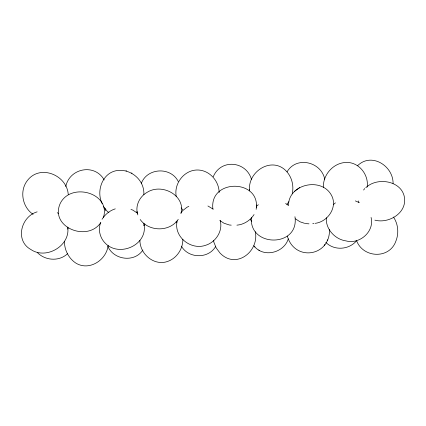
<?xml version="1.0" encoding="UTF-8"?>
<svg xmlns="http://www.w3.org/2000/svg" width="426" height="426" viewBox="0 0 426 426"><rect width="100%" height="100%" fill="white"/><g stroke="black" fill="none" stroke-linecap="round" stroke-linejoin="round"><path stroke-width="0.64" d="M323.382 187.333C322.871 174.719 333.388 162.796 346.184 162.434C359.022 161.992 368.916 174.814 367.201 187.062M288.54 205.098C288.61 184.107 321.172 176.838 331.279 194.943C338.153 206.754 327.956 221.781 315.261 223.325M251.356 217.606C249.088 247.879 299.584 247.431 294.952 216.706M256.138 209.347C261.159 178.957 209.166 178.26 212.893 209.001M256.351 207.403L256.436 204.981M358.676 202.228L358.729 200.912M143.866 194.677C144.962 171.737 112.182 159.574 101.921 182.866C99.104 189.352 99.008 197.201 102.133 203.591M326.321 217.755C325.448 229.007 335.049 239.407 345.949 240.887C359.64 244.668 374.71 231.467 371.073 217.43M249.498 189.671L249.62 190.891C247.101 171.609 272.235 155.463 286.677 171.54C292.05 177.557 294.009 186.098 292.22 193.889M182.86 239.327C182.946 248.864 176.881 258.161 167.807 261.383L167.599 261.463C154.026 266.223 139.872 254.018 139.898 240.307M177.184 220.865C173.339 236.531 190.662 250.419 205.417 245.36C215.742 242.351 223.171 230.988 220.178 220.354M181.061 213.341C185.614 195.577 162.173 182.94 147.353 192.19C139.478 196.514 134.765 206.173 137.848 214.912M108.161 245.365C106.537 260.089 89.146 271.442 75.711 263.012C68.607 258.262 64.251 249.769 64.475 241.233M287.342 236.148C294.717 261.953 330.257 256.425 329.479 229.577M65.769 186.567C69.459 168.142 94.758 163.11 104.184 179.937M288.301 238.89C283.849 253.055 263.199 258.135 253.843 245.749M103.465 217.409C111.032 192.882 70.716 181.737 60.178 203.564C49.677 227.037 86.984 242.256 100.6 222.867M141.368 183.233C147.348 167.679 170.831 166.609 178.27 181.508M100.824 222.308C97.591 229.545 100.115 238.485 105.829 243.768C120.467 257.671 148.775 244.013 143.812 223.549M213.24 176.758L213.33 176.545C221.041 158.435 246.446 161.166 251.526 179.548M327.173 240.637L327.685 239.795M324.213 245.594L324.921 244.423M67.59 229.103L68.24 228.064M287.049 171.875C296.352 155.714 321.3 161.72 324.75 179.271M142.896 250.025C134.584 262.842 113.646 260.02 107.81 246.313M143.764 225.626L144.851 223.964M286.97 204.459L288.823 201.7M215.689 246.414C208.575 258.997 188.516 258.694 181.428 246.201M180.784 213.133L182.653 210.652L187.105 207.169L188.851 206.413M363.596 190.033L364.736 188.537M102.038 219.278C105.121 214.4 109.727 210.577 115.27 208.846M178.254 219.337C169.814 232.122 148.919 231.84 140.175 219.507M254.061 214.555C250.312 220.45 243.901 224.587 236.909 225.162M357.547 165.741C371.371 151.954 393.395 165.954 393.076 183.553M136.256 212.436L137.199 211.584M67.58 253.656C59.395 261.633 45.342 260.755 37.483 252.671M356.658 240.631C349.155 249.865 334.197 250.951 325.815 242.378M333.42 204.555L335.422 202.856M256.505 206.216L258.374 204.746M365.78 187.76C377.441 176.284 403.246 180.965 404.625 198.937C405.781 213.847 388.113 223.751 374.885 220.141M299.75 187.488L294.393 191.423M37.131 211.85C21.034 216.536 14.697 240.637 30.853 249.508C46.162 260.025 70.578 245.738 67.729 227.106M312.759 223.714L314.01 223.517M305.234 223.543L308.999 223.847M231.233 225.146L229.337 224.992L223.991 223.224L219.864 220.588M304.649 223.346L299.963 221.776L295.42 218.82M130.974 209.443L132.774 210.071L137.454 213.192M355.348 200.902L359.379 202.659M207.915 205.976L213.272 209.203M131.522 172.993L131.991 173.185M125.995 170.735L126.565 170.964M285.633 203.442L288.455 205.47M57.206 212.654L58.681 213.708M33.095 214.347C22.413 207.222 19.292 191.077 27.216 180.752C39.783 163.754 66.983 174.99 68.245 194.485M108.912 212.67L107.336 211.472L103.593 206.701M254.567 246.723L254.961 247.027M258.8 250.003L259.312 250.403M104.397 208.538L105.041 209.091M181.172 207.861L182.781 209.906M176.071 221.754L176.87 222.809M250.248 219.358L251.67 221.318M393.448 217.036C398.203 223.943 399.024 233.304 395.919 241.047C389.582 259.391 363.027 258.183 356.557 240.615M144.025 224.087L144.547 225.279M176.263 196.61C173.707 184.011 183.691 170.4 196.775 170.001C208.937 169.601 219.039 180.64 219.14 192.504M213.57 240.264L213.857 242.144L216.195 247.911L219.944 252.959C235.86 269.866 259.322 251.462 255.323 231.771M105.36 210.811L105.11 208.612M137.358 212.537L137.507 213.602"/></g></svg>
